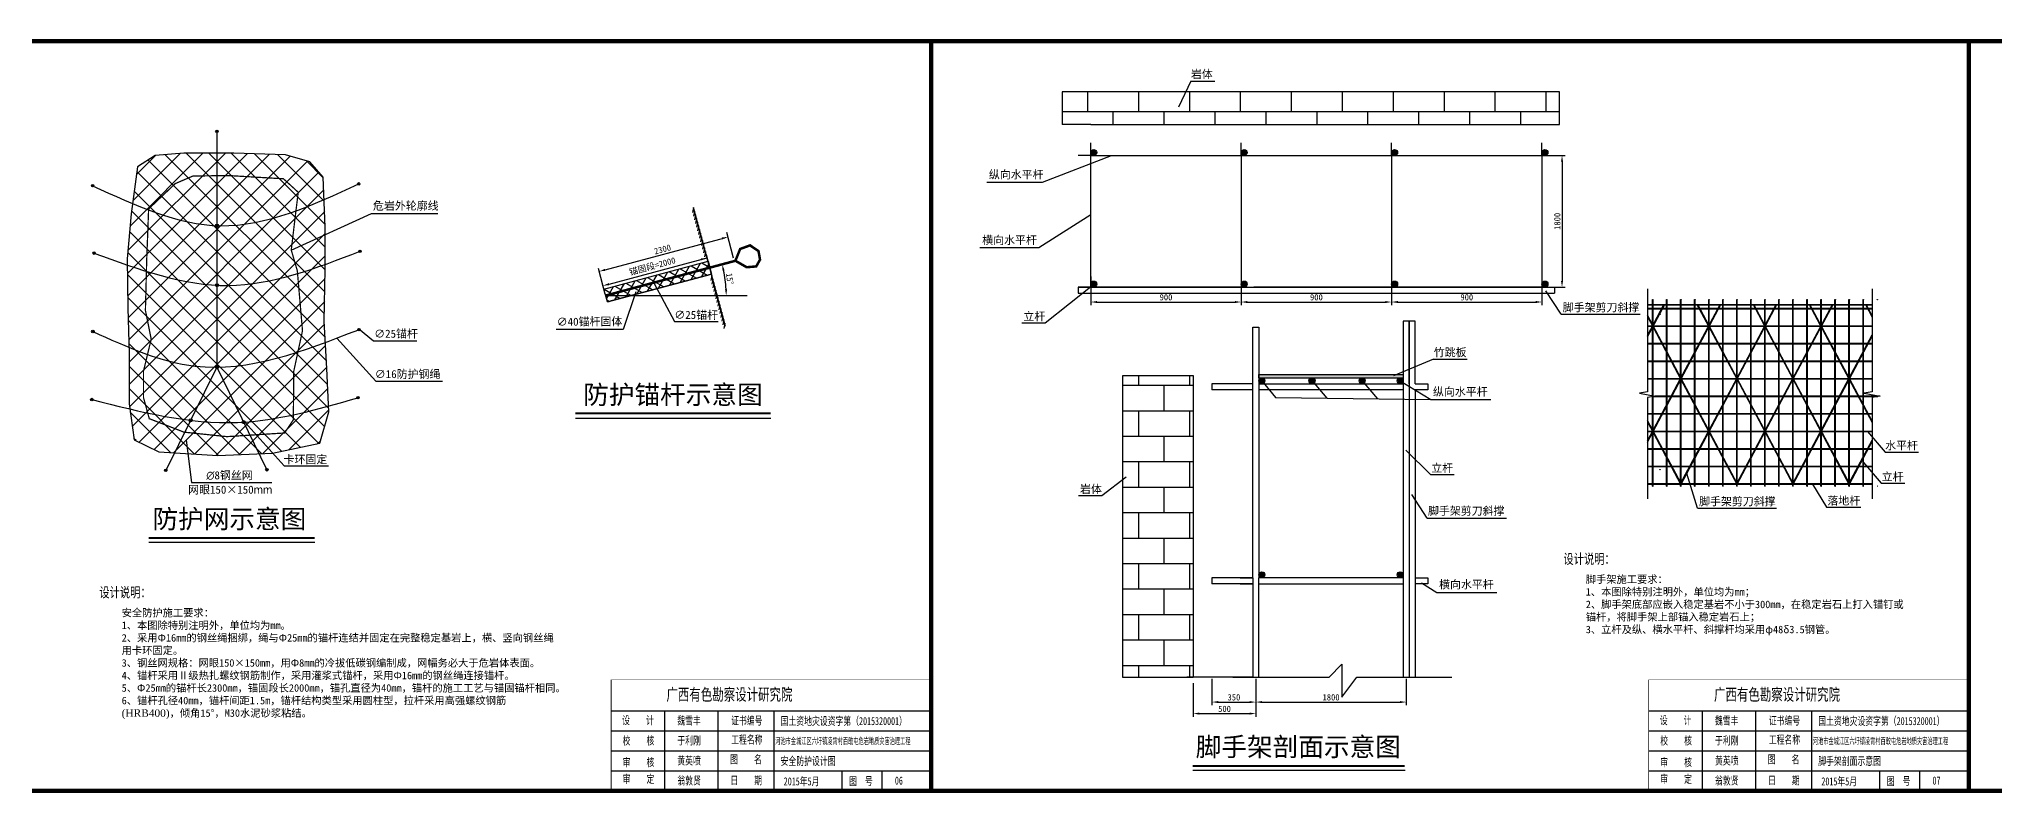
# Model space of a CAD drawing. Header units: millimetres. Extents: x 14677 to 18404, y 11255 to 11716.
# Drawn here: x 17220 to 18000, y 11255 to 11556 of the extents above; entities that cross this region are included whole.
import ezdxf

# ---------------------------------------------------------------- set-up
doc = ezdxf.new("R2010")
doc.units = ezdxf.units.MM
for name, color, linetype in [('GiCAD_BoSu', 7, 'Continuous'), ('GICAD_POUMIAN', 7, 'Continuous'), ('GICAD_WXP', 4, 'Continuous'), ('主立杆', 1, 'Continuous'), ('大横杆', 2, 'Continuous'), ('斜杆', 3, 'Continuous')]:
    doc.layers.add(name, color=color, linetype=linetype)
doc.styles.add('BG_ST', font='SIMSUN.TTF', dxfattribs={"width": 0.75})
doc.styles.get("Standard").update_dxf_attribs({"font": 'SIMSUN.TTF'})
doc.styles.add('宋', font='SIMSUN.TTF')
doc.dimstyles.new('ISO-25', dxfattribs={"dimtxt": 2.5, "dimasz": 2.5, "dimexe": 1.25, "dimexo": 0.625, "dimtad": 1, "dimdsep": 46, "dimtxsty": 'Standard', "dimcen": 2.5, "dimadec": 0, "dimazin": 0, "dimtfac": 1, "dimtmove": 0, "dimatfit": 3, "dimfxl": 1, "dimarcsym": 0})

# ---------------------------------------------------------------- blocks, each defined once
blk = doc.blocks.new('*D20')
at = {"color": 0, "lineweight": -2}
blk.add_line((17487.97, 11464.83), (17493.49, 11466.31), dxfattribs=at)
blk.add_arc((17445.83, 11453.54), 48.09, 2.97884, 12.02116, dxfattribs=at)
at = {"color": 0}
for points in [[(17492.47, 11463.46), (17493.28, 11463.65), (17492.29, 11465.98)], [(17494.28, 11456.05), (17493.44, 11456.03), (17493.93, 11453.54)]]:
    blk.add_solid(points, dxfattribs=at)
at = {"layer": 'Defpoints', "color": 0}
for p in [(17487.37, 11464.67), (17493.74, 11457.73), (17445.83, 11453.54), (17445.83, 11453.54), (17502.29, 11453.54)]:
    blk.add_point(p, dxfattribs=at)
at = {"color": 0, "insert": (17495.35, 11460.22), "char_height": 2.5, "attachment_point": 5, "rotation": 277.68248}
blk.add_mtext('15°', dxfattribs=at)
blk = doc.blocks.new('*D22')
at = {"color": 0, "lineweight": -2}
for p, q in [((17705.22, 11300.6), (17705.22, 11290.1)), ((17765.22, 11300.6), (17765.22, 11290.1)), ((17707.72, 11291.35), (17762.72, 11291.35))]:
    blk.add_line(p, q, dxfattribs=at)
at = {"color": 0}
for points in [[(17707.72, 11291.76), (17707.72, 11290.93), (17705.22, 11291.35)], [(17762.72, 11291.76), (17762.72, 11290.93), (17765.22, 11291.35)]]:
    blk.add_solid(points, dxfattribs=at)
at = {"layer": 'Defpoints', "color": 0}
for p in [(17705.22, 11301.22), (17765.22, 11301.22), (17765.22, 11291.35)]:
    blk.add_point(p, dxfattribs=at)
at = {"color": 0, "insert": (17735.22, 11293.22), "char_height": 2.5, "attachment_point": 5}
blk.add_mtext('1800', dxfattribs=at)
blk = doc.blocks.new('*D23')
at = {"color": 0, "lineweight": -2}
for p, q in [((17687.72, 11300.57), (17687.72, 11290.1)), ((17705.22, 11300.6), (17705.22, 11290.1)), ((17690.22, 11291.35), (17702.72, 11291.35))]:
    blk.add_line(p, q, dxfattribs=at)
at = {"color": 0}
for points in [[(17690.22, 11291.76), (17690.22, 11290.93), (17687.72, 11291.35)], [(17702.72, 11291.76), (17702.72, 11290.93), (17705.22, 11291.35)]]:
    blk.add_solid(points, dxfattribs=at)
at = {"layer": 'Defpoints', "color": 0}
for p in [(17687.72, 11301.19), (17705.22, 11301.22), (17705.22, 11291.35)]:
    blk.add_point(p, dxfattribs=at)
at = {"color": 0, "insert": (17696.47, 11293.22), "char_height": 2.5, "attachment_point": 5}
blk.add_mtext('350', dxfattribs=at)
blk = doc.blocks.new('*D24')
at = {"color": 0, "lineweight": -2}
for p, q in [((17680.22, 11298.92), (17680.22, 11285.51)), ((17705.22, 11298.92), (17705.22, 11285.51)), ((17682.72, 11286.76), (17702.72, 11286.76))]:
    blk.add_line(p, q, dxfattribs=at)
at = {"color": 0}
for points in [[(17682.72, 11287.17), (17682.72, 11286.34), (17680.22, 11286.76)], [(17702.72, 11287.17), (17702.72, 11286.34), (17705.22, 11286.76)]]:
    blk.add_solid(points, dxfattribs=at)
at = {"layer": 'Defpoints', "color": 0}
for p in [(17680.22, 11299.55), (17705.22, 11299.55), (17705.22, 11286.76)]:
    blk.add_point(p, dxfattribs=at)
at = {"color": 0, "insert": (17692.72, 11288.63), "char_height": 2.5, "attachment_point": 5}
blk.add_mtext('500', dxfattribs=at)
blk = doc.blocks.new('*D25')
at = {"color": 0, "lineweight": -2}
for p, q in [((17819.34, 11509.4), (17828.61, 11509.4)), ((17827.36, 11506.9), (17827.36, 11459.4)), ((17819.34, 11456.9), (17828.61, 11456.9))]:
    blk.add_line(p, q, dxfattribs=at)
at = {"color": 0}
for points in [[(17826.95, 11506.9), (17827.78, 11506.9), (17827.36, 11509.4)], [(17826.95, 11459.4), (17827.78, 11459.4), (17827.36, 11456.9)]]:
    blk.add_solid(points, dxfattribs=at)
at = {"layer": 'Defpoints', "color": 0}
for p in [(17818.71, 11509.4), (17818.71, 11456.9), (17827.36, 11456.9)]:
    blk.add_point(p, dxfattribs=at)
at = {"color": 0, "insert": (17825.49, 11483.15), "char_height": 2.5, "attachment_point": 5, "rotation": 90}
blk.add_mtext('1800', dxfattribs=at)
blk = doc.blocks.new('*D26')
at = {"color": 0, "lineweight": -2}
for p, q in [((17759.37, 11461.07), (17759.37, 11449.7)), ((17819.37, 11461.07), (17819.37, 11449.7)), ((17761.87, 11450.95), (17816.87, 11450.95))]:
    blk.add_line(p, q, dxfattribs=at)
at = {"color": 0}
for points in [[(17761.87, 11451.37), (17761.87, 11450.54), (17759.37, 11450.95)], [(17816.87, 11451.37), (17816.87, 11450.54), (17819.37, 11450.95)]]:
    blk.add_solid(points, dxfattribs=at)
at = {"layer": 'Defpoints', "color": 0}
for p in [(17759.37, 11461.69), (17819.37, 11461.69), (17819.37, 11450.95)]:
    blk.add_point(p, dxfattribs=at)
at = {"color": 0, "insert": (17789.37, 11452.83), "char_height": 2.5, "attachment_point": 5}
blk.add_mtext('900', dxfattribs=at)
blk = doc.blocks.new('*D27')
at = {"color": 0, "lineweight": -2}
for p, q in [((17699.37, 11461.07), (17699.37, 11449.7)), ((17759.37, 11461.07), (17759.37, 11449.7)), ((17701.87, 11450.95), (17756.87, 11450.95))]:
    blk.add_line(p, q, dxfattribs=at)
at = {"color": 0}
for points in [[(17701.87, 11451.37), (17701.87, 11450.54), (17699.37, 11450.95)], [(17756.87, 11451.37), (17756.87, 11450.54), (17759.37, 11450.95)]]:
    blk.add_solid(points, dxfattribs=at)
at = {"layer": 'Defpoints', "color": 0}
for p in [(17699.37, 11461.69), (17759.37, 11461.69), (17759.37, 11450.95)]:
    blk.add_point(p, dxfattribs=at)
at = {"color": 0, "insert": (17729.37, 11452.83), "char_height": 2.5, "attachment_point": 5}
blk.add_mtext('900', dxfattribs=at)
blk = doc.blocks.new('*D28')
at = {"color": 0, "lineweight": -2}
for p, q in [((17639.37, 11461.07), (17639.37, 11449.7)), ((17699.37, 11461.07), (17699.37, 11449.7)), ((17641.87, 11450.95), (17696.87, 11450.95))]:
    blk.add_line(p, q, dxfattribs=at)
at = {"color": 0}
for points in [[(17641.87, 11451.37), (17641.87, 11450.54), (17639.37, 11450.95)], [(17696.87, 11451.37), (17696.87, 11450.54), (17699.37, 11450.95)]]:
    blk.add_solid(points, dxfattribs=at)
at = {"layer": 'Defpoints', "color": 0}
for p in [(17639.37, 11461.69), (17699.37, 11461.69), (17699.37, 11450.95)]:
    blk.add_point(p, dxfattribs=at)
at = {"color": 0, "insert": (17669.37, 11452.83), "char_height": 2.5, "attachment_point": 5}
blk.add_mtext('900', dxfattribs=at)

msp = doc.modelspace()

# ---------------------------------------------------------------- hatches: boundary and pattern name
h = msp.add_hatch()
h.set_pattern_fill('AR-B816', color=256, scale=0.05, style=0)
h.set_pattern_definition([(0, (17516.264, 11466.026), (0, 10.16), []), (90, (17516.264, 11466.026), (-10.16, 10.16), [10.16, -10.16])])
h.paths.add_polyline_path([(17826.338, 11521.736), (17826.338, 11534.795), (17639.366, 11534.795), (17627.913, 11534.795), (17627.913, 11521.736), (17639.366, 11521.736)])
for points in [[(17291.242, 11519.076, 1), (17290.242, 11519.076, 1)], [(17641.766, 11510.6, 1), (17639.366, 11510.6, 1)], [(17701.766, 11510.6, 1), (17699.366, 11510.6, 1)], [(17761.766, 11510.6, 1), (17759.366, 11510.6, 1)], [(17821.766, 11510.6, 1), (17819.366, 11510.6, 1)], [(17241.656, 11497.348, 1), (17240.656, 11497.348, 1)], [(17347.802, 11498.073, 1), (17346.802, 11498.073, 1)], [(17242.184, 11470.464, 1), (17241.184, 11470.464, 1)], [(17348.329, 11471.189, 1), (17347.329, 11471.189, 1)], [(17641.766, 11458.1, 1), (17639.366, 11458.1, 1)], [(17701.766, 11458.1, 1), (17699.366, 11458.1, 1)], [(17761.766, 11458.1, 1), (17759.366, 11458.1, 1)], [(17821.766, 11458.1, 1), (17819.366, 11458.1, 1)], [(17241.772, 11439.193, 1), (17240.772, 11439.193, 1)], [(17347.917, 11439.917, 1), (17346.917, 11439.917, 1)], [(17708.821, 11419.532, 1), (17706.421, 11419.532, 1)], [(17728.821, 11419.532, 1), (17726.421, 11419.532, 1)], [(17748.821, 11419.532, 1), (17746.421, 11419.532, 1)], [(17764.021, 11419.532, 1), (17761.621, 11419.532, 1)], [(17241.36, 11412.036, 1), (17240.36, 11412.036, 1)], [(17347.506, 11412.761, 1), (17346.506, 11412.761, 1)], [(17270.842, 11383.774, 1), (17269.842, 11383.774, 1)], [(17311.192, 11384.032, 1), (17310.192, 11384.032, 1)], [(17708.821, 11342.132, 1), (17706.421, 11342.132, 1)], [(17764.021, 11342.132, 1), (17761.621, 11342.132, 1)]]:
    msp.add_hatch(color=256).paths.add_polyline_path(points)
h = msp.add_hatch()
h.set_pattern_fill('NET', color=256, scale=2, angle=45, style=0)
h.set_pattern_definition([(45, (1907.6287, -104.471), (-4.490128, 4.490128), []), (135, (1907.6287, -104.471), (-4.490128, -4.490128), [])])
h.paths.add_polyline_path([(17259.077, 11504.942), (17256.497, 11486.076), (17254.991, 11468.157), (17255.273, 11448.589), (17255.681, 11430.253), (17255.681, 11410.287), (17257.72, 11396.026), (17267.509, 11391.136), (17291.064, 11389.719), (17312.923, 11390.706), (17331.82, 11394.65), (17335.346, 11407.189), (17334.567, 11424.473), (17333.585, 11443.292), (17333.993, 11464.073), (17333.993, 11480.779), (17333.178, 11500.745), (17327.875, 11506.857), (17318.086, 11509.709), (17297.543, 11510.304), (17277.564, 11510.304), (17266.134, 11509.41)])
h = msp.add_hatch()
h.set_pattern_fill('ANSI37', color=256, angle=105, style=0)
h.set_pattern_definition([(150, (1910.02, -134.572), (-1.5875, -2.74963066), []), (240, (1910.02, -134.572), (2.74963066, -1.5875), [])])
h.paths.add_polyline_path([(17445.149, 11456.096), (17486.683, 11467.225), (17488.055, 11462.108), (17446.52, 11450.979)])
h = msp.add_hatch()
h.set_pattern_fill('AR-B816', color=256, scale=0.05, style=0)
h.set_pattern_definition([(0, (17495.976, 11499.027), (0, 10.16), []), (90, (17495.976, 11499.027), (-10.16, 10.16), [10.16, -10.16])])
h.paths.add_polyline_path([(17652.122, 11301.191), (17680.221, 11301.191), (17680.221, 11421.587), (17652.122, 11421.587)])
h = msp.add_hatch()
h.set_pattern_fill('AR-CONC', color=256, scale=0.0125, style=0)
h.set_pattern_definition([(50, (17511.7969, 11501.4581), (2.277308, -0.199239), [0.238125, -2.619375]), (355, (17511.7969, 11501.458), (-0.440535, 2.388208), [0.1905, -2.0955]), (100.451, (17511.9867, 11501.4415), (1.836781, 2.188959), [0.202375, -2.226125]), (46.1842, (17511.797, 11502.093), (3.388488, -0.52553), [0.357187, -3.929063]), (96.6356, (17512.0793, 11502.0493), (2.967553, 3.09282), [0.303562, -3.339187]), (351.184, (17511.797, 11502.093), (2.967558, 3.092814), [0.28575, -3.14325]), (21, (17512.1144, 11501.9344), (1.895186, -1.278319), [0.238125, -2.619375]), (326, (17512.1144, 11501.9344), (0.772525, 2.30235), [0.1905, -2.0955]), (71.4514, (17512.2723, 11501.8278), (2.667706, 1.024036), [0.202375, -2.226125]), (37.5, (17511.7969, 11501.4581), (0.0386075, 1.056938), [0, -2.0701, 0, -2.12725, 0, -2.1034375]), (7.5, (17511.7969, 11501.4581), (0.835246, 1.252257), [0, -1.21285, 0, -2.022475, 0, -0.8016875]), (327.5, (17511.08885, 11501.4581), (1.6948824, -0.0716093), [0, -0.79375, 0, -2.4765, 0, -3.286125]), (317.5, (17510.7714, 11501.4581), (1.851615, 0.317831), [0, -1.031875, 0, -1.64465, 0, -2.333625])])
h.paths.add_polyline_path([(17764.021, 11421.982), (17706.421, 11421.982), (17706.421, 11420.732), (17764.021, 11420.732)])

# ---------------------------------------------------------------- linework, layer by layer
for p, q in [((17826.338, 11534.795), (17639.366, 11534.795)), ((17826.338, 11521.736), (17826.338, 11534.795)), ((17639.366, 11521.736), (17826.338, 11521.736)), ((17346.818, 11497.948), (17347.786, 11498.198)), ((17496.898, 11468.508), (17494.156, 11478.742)), ((17445.669, 11463.815), (17493.405, 11476.606)), ((17487.207, 11465.27), (17485.998, 11469.784)), ((17445.672, 11454.141), (17442.93, 11464.375)), ((17487.369, 11464.667), (17445.834, 11453.537)), ((17447.201, 11458.094), (17486.321, 11468.576)), ((17495.884, 11466.948), (17487.369, 11464.667)), ((17445.672, 11454.141), (17444.463, 11458.654)), ((17445.834, 11453.537), (17502.289, 11453.537)), ((17706.421, 11420.732), (17764.021, 11420.732)), ((17764.021, 11415.932), (17706.421, 11415.932)), ((17766.421, 11418.332), (17766.421, 11415.932)), ((17433.741, 11404.68), (17511.673, 11404.68)), ((17263.533, 11355.097), (17329.758, 11355.097)), ((17680.013, 11264.176), (17764.813, 11264.176))]:
    msp.add_line(p, q)
at = {"color": 7}
for p, q in [((17448.018, 11287.891), (17575.714, 11287.891)), ((17861.967, 11287.891), (17989.663, 11287.891)), ((17448.018, 11279.91), (17575.714, 11279.91)), ((17861.967, 11279.91), (17989.663, 11279.91)), ((17448.018, 11271.929), (17575.714, 11271.929)), ((17448.018, 11271.929), (17490.583, 11271.929)), ((17861.967, 11271.929), (17989.663, 11271.929)), ((17861.967, 11271.929), (17904.532, 11271.929)), ((17448.018, 11263.948), (17575.714, 11263.948)), ((17861.967, 11263.948), (17989.663, 11263.948)), ((17448.018, 11255.967), (17575.714, 11255.967)), ((17861.967, 11255.967), (17989.663, 11255.967))]:
    msp.add_line(p, q, dxfattribs=at)
for points in [[(17639.366, 11534.795), (17627.913, 11534.795)], [(17627.913, 11534.795), (17627.913, 11521.736)], [(17679.319, 11539.055), (17674.367, 11528.72)], [(17679.319, 11539.055), (17688.845, 11539.055)], [(17290.742, 11519.076), (17290.742, 11456.566), (17290.742, 11424.961), (17270.342, 11383.774)], [(17639.366, 11521.736), (17627.913, 11521.736)], [(17597.912, 11498.802), (17620.105, 11498.802), (17647.63, 11509.4)], [(17639.366, 11509.4), (17634.366, 11509.4)], [(17639.366, 11509.4), (17639.366, 11514.4)], [(17639.366, 11509.4), (17699.366, 11509.4), (17699.366, 11456.9), (17639.366, 11456.9), (17639.366, 11509.4)], [(17699.366, 11509.4), (17699.366, 11514.4)], [(17699.366, 11509.4), (17704.366, 11509.4)], [(17699.366, 11509.4), (17819.366, 11509.4), (17819.366, 11456.9), (17704.366, 11456.9)], [(17699.366, 11509.4), (17759.366, 11509.4), (17759.366, 11456.9)], [(17759.366, 11509.4), (17759.366, 11514.4)], [(17819.366, 11509.4), (17819.366, 11514.4)], [(17819.366, 11509.4), (17824.366, 11509.4)], [(17320.404, 11471.682), (17352.445, 11486.319), (17378.898, 11486.319)], [(17480.933, 11488.685), (17480.527, 11486.658)], [(17481.327, 11487.217), (17480.92, 11485.19)], [(17493.645, 11441.246), (17480.933, 11488.685)], [(17481.72, 11485.749), (17481.314, 11483.722)], [(17595.136, 11472.671), (17618.584, 11472.671), (17639.366, 11485.834)], [(17482.113, 11484.281), (17481.707, 11482.254)], [(17482.507, 11482.813), (17482.1, 11480.786)], [(17482.9, 11481.345), (17482.494, 11479.318)], [(17483.293, 11479.877), (17482.887, 11477.85)], [(17483.687, 11478.409), (17483.28, 11476.382)], [(17484.08, 11476.941), (17483.674, 11474.914)], [(17484.473, 11475.473), (17484.067, 11473.446)], [(17484.867, 11474.005), (17484.46, 11471.978)], [(17485.26, 11472.537), (17484.854, 11470.51)], [(17485.653, 11471.07), (17485.247, 11469.043)], [(17445.149, 11456.096), (17486.683, 11467.225)], [(17446.52, 11450.979), (17488.055, 11462.108)], [(17457.809, 11455.059), (17452.864, 11439.969), (17426.102, 11439.969)], [(17465.069, 11458.637), (17473.36, 11443.162), (17490.778, 11443.162)], [(17488.205, 11461.546), (17487.799, 11459.519)], [(17488.599, 11460.078), (17488.192, 11458.051)], [(17488.992, 11458.61), (17488.585, 11456.583)], [(17489.385, 11457.142), (17488.979, 11455.115)], [(17489.779, 11455.674), (17489.372, 11453.647)], [(17490.172, 11454.206), (17489.765, 11452.179)], [(17611.828, 11442.704), (17621.131, 11442.704), (17640.566, 11458.1)], [(17639.366, 11456.9), (17634.366, 11456.9)], [(17634.366, 11456.9), (17824.366, 11456.9)], [(17634.366, 11456.9), (17824.366, 11456.9)], [(17634.366, 11456.9), (17634.366, 11454.497)], [(17634.366, 11454.497), (17824.366, 11454.497)], [(17639.366, 11456.9), (17639.366, 11451.9)], [(17699.366, 11456.9), (17704.366, 11456.9)], [(17699.366, 11456.9), (17699.366, 11451.9)], [(17759.366, 11456.9), (17759.366, 11451.9)], [(17819.366, 11456.9), (17819.366, 11451.9)], [(17819.366, 11456.9), (17824.366, 11456.9)], [(17826.978, 11446.071), (17820.875, 11455.475)], [(17824.366, 11456.9), (17824.366, 11454.497)], [(17490.565, 11452.738), (17490.159, 11450.711)], [(17490.959, 11451.271), (17490.552, 11449.244)], [(17491.352, 11449.803), (17490.945, 11447.776)], [(17491.745, 11448.335), (17491.339, 11446.308)], [(17492.139, 11446.867), (17491.732, 11444.84)], [(17826.978, 11446.071), (17858.479, 11446.071)], [(17347.28, 11440.333), (17353.211, 11435.437), (17370.465, 11435.437)], [(17492.532, 11445.399), (17492.125, 11443.372)], [(17492.925, 11443.931), (17492.519, 11441.904)], [(17493.318, 11442.463), (17492.912, 11440.436)], [(17704.021, 11415.932), (17704.021, 11440.932), (17706.421, 11440.932), (17706.421, 11415.932)], [(17766.421, 11418.332), (17766.421, 11443.332), (17764.021, 11443.332), (17764.021, 11415.932)], [(17768.821, 11418.332), (17768.821, 11443.332), (17766.421, 11443.332), (17766.421, 11415.932)], [(17338.595, 11436.53), (17354.09, 11419.328), (17380.73, 11419.328)], [(17290.737, 11424.948), (17310.692, 11384.032)], [(17776.039, 11428.144), (17760.159, 11421.469)], [(17776.039, 11428.144), (17789.532, 11428.144)], [(17704.021, 11418.332), (17687.721, 11418.332)], [(17687.721, 11418.332), (17687.721, 11415.932)], [(17704.021, 11415.932), (17687.721, 11415.932)], [(17704.021, 11340.932), (17704.021, 11415.932)], [(17706.421, 11420.732), (17706.421, 11421.982), (17764.021, 11421.982)], [(17706.421, 11418.332), (17764.021, 11418.332)], [(17706.421, 11415.932), (17706.421, 11340.932)], [(17707.621, 11419.532), (17713.082, 11412.914), (17775.053, 11412.03)], [(17727.621, 11419.532), (17733.508, 11412.623)], [(17747.621, 11419.532), (17753.755, 11412.334)], [(17762.821, 11419.532), (17775.053, 11412.03)], [(17764.021, 11415.932), (17764.021, 11338.532)], [(17766.421, 11415.932), (17766.421, 11338.532)], [(17766.421, 11415.932), (17766.421, 11338.532)], [(17768.821, 11418.332), (17773.821, 11418.332), (17773.821, 11415.932), (17768.821, 11415.932)], [(17768.821, 11415.932), (17768.821, 11338.532)], [(17775.053, 11412.03), (17798.956, 11412.03)], [(17301.979, 11402.827), (17317.606, 11385.543), (17335.235, 11385.543)], [(17949.285, 11399.293), (17956.311, 11391.096)], [(17278.436, 11395.846), (17280.577, 11378.959), (17312.594, 11378.959)], [(17765.103, 11391.798), (17774.943, 11382.095)], [(17947.621, 11386.865), (17954.647, 11378.668)], [(17956.311, 11391.096), (17969.548, 11391.096)], [(17634.417, 11373.767), (17643.72, 11373.767), (17653.478, 11381.269)], [(17774.943, 11382.095), (17784.39, 11382.095)], [(17881.362, 11368.669), (17877.126, 11382.55)], [(17927.345, 11378.297), (17932.886, 11369.102)], [(17954.647, 11378.668), (17964.095, 11378.668)], [(17773.513, 11364.769), (17767.41, 11374.172)], [(17881.362, 11368.669), (17912.863, 11368.669)], [(17932.886, 11369.102), (17946.6, 11369.102)], [(17773.513, 11364.769), (17805.198, 11364.769)], [(17704.021, 11340.932), (17687.721, 11340.932)], [(17687.721, 11340.932), (17687.721, 11338.532)], [(17704.021, 11338.532), (17687.721, 11338.532)], [(17699.021, 11340.932), (17704.021, 11340.932), (17704.021, 11301.222), (17706.421, 11301.222), (17706.421, 11340.932)], [(17699.021, 11338.532), (17704.021, 11338.532)], [(17764.021, 11340.932), (17706.421, 11340.932)], [(17706.421, 11338.532), (17764.021, 11338.532)], [(17764.021, 11338.532), (17764.021, 11301.222)], [(17766.421, 11338.532), (17766.421, 11301.222)], [(17766.421, 11338.532), (17766.421, 11301.222)], [(17768.821, 11340.932), (17773.821, 11340.932), (17773.821, 11338.532), (17768.821, 11338.532)], [(17768.821, 11338.532), (17768.821, 11301.222)], [(17771.362, 11338.853), (17777.478, 11335.102)], [(17777.478, 11335.102), (17801.382, 11335.102)], [(17734.513, 11301.222), (17739.485, 11306.505), (17739.485, 11293.286), (17745.513, 11301.222)], [(17704.021, 11301.222), (17677.656, 11301.222)], [(17696.041, 11301.222), (17734.513, 11301.222)], [(17745.513, 11301.222), (17783.338, 11301.222)]]:
    msp.add_lwpolyline(points)
for points in [[(17259.077, 11504.942), (17256.497, 11486.076), (17254.991, 11468.157), (17255.273, 11448.589), (17255.681, 11430.253), (17255.681, 11410.287), (17257.72, 11396.026), (17267.509, 11391.136), (17291.064, 11389.719), (17312.923, 11390.706), (17331.82, 11394.65), (17335.346, 11407.189), (17334.567, 11424.473), (17333.585, 11443.292), (17333.993, 11464.073), (17333.993, 11480.779), (17333.178, 11500.745), (17327.875, 11506.857), (17318.086, 11509.709), (17297.543, 11510.304), (17277.564, 11510.304), (17266.134, 11509.41)], [(17445.149, 11456.096), (17486.683, 11467.225), (17488.055, 11462.108), (17446.52, 11450.979)], [(17652.122, 11421.587), (17680.221, 11421.587), (17680.221, 11301.191), (17652.122, 11301.191)]]:
    msp.add_lwpolyline(points, close=True)
at = {"const_width": 0.5}
msp.add_lwpolyline([(17274.147, 11498.205), (17263.503, 11488.092), (17262.734, 11467.62), (17262.222, 11447.66), (17264.527, 11436.144), (17261.453, 11423.349), (17261.453, 11412.857), (17263.759, 11404.413), (17277.59, 11399.039), (17294.751, 11397.247), (17317.744, 11398.706), (17321.234, 11403.936), (17321.404, 11423.322), (17324.889, 11439.523), (17322.826, 11463.407), (17320.404, 11471.682), (17321.902, 11484.253), (17323.182, 11494.745), (17317.291, 11500.119), (17295.52, 11501.399), (17281.186, 11501.219)], close=True, dxfattribs=at)
at = {"const_width": 1}
for points in [[(17487.369, 11464.667), (17492.759, 11466.111), (17497.588, 11467.405), (17499.486, 11472.109), (17503.435, 11473.558), (17506.806, 11471.282), (17507.419, 11467.847), (17505.888, 11465.15), (17502.087, 11464.833), (17497.588, 11467.405)], [(17445.834, 11453.537), (17487.369, 11464.667)]]:
    msp.add_lwpolyline(points, dxfattribs=at)
at = {"color": 0}
for points in [[(17861.402, 11456.186), (17861.402, 11415.131), (17858.223, 11414.571), (17864.581, 11413.45), (17861.402, 11412.889), (17861.402, 11372.45)], [(17951.124, 11456.186), (17951.124, 11415.131), (17947.945, 11414.571), (17954.303, 11413.45), (17951.124, 11412.889), (17951.124, 11372.45)]]:
    msp.add_lwpolyline(points, dxfattribs=at)
at = {"lineweight": 30, "const_width": 0.8}
for points in [[(17433.741, 11406.517), (17511.673, 11406.517)], [(17263.533, 11356.796), (17329.758, 11356.796)], [(17680.013, 11265.875), (17764.604, 11265.875)]]:
    msp.add_lwpolyline(points, dxfattribs=at)
at = {"color": 7, "linetype": 'Continuous', "const_width": 0.297, "flags": 128}
for points in [[(17448.018, 11300.233), (17448.018, 11255.967)], [(17861.967, 11300.233), (17861.967, 11255.967)]]:
    msp.add_lwpolyline(points, dxfattribs=at)
at = {"color": 7, "const_width": 0.213}
for points in [[(17575.714, 11300.233), (17448.018, 11300.233)], [(17989.663, 11300.233), (17861.967, 11300.233)]]:
    msp.add_lwpolyline(points, dxfattribs=at)
for centre, radius in [((17290.742, 11519.076), 0.5), ((17640.566, 11510.6), 1.2), ((17700.566, 11510.6), 1.2), ((17760.566, 11510.6), 1.2), ((17820.566, 11510.6), 1.2), ((17241.156, 11497.348), 0.5), ((17347.302, 11498.073), 0.5), ((17290.737, 11481.439), 0.6), ((17241.684, 11470.464), 0.5), ((17347.829, 11471.189), 0.5), ((17290.737, 11457.647), 0.6), ((17640.566, 11458.1), 1.2), ((17700.566, 11458.1), 1.2), ((17760.566, 11458.1), 1.2), ((17820.566, 11458.1), 1.2), ((17241.272, 11439.193), 0.5), ((17347.417, 11439.917), 0.5), ((17290.737, 11424.948), 0.6), ((17707.621, 11419.532), 1.2), ((17727.621, 11419.532), 1.2), ((17747.621, 11419.532), 1.2), ((17762.821, 11419.532), 1.2), ((17240.86, 11412.036), 0.5), ((17347.006, 11412.761), 0.5), ((17280.24, 11403.767), 0.6), ((17301.418, 11403.039), 0.6), ((17270.342, 11383.774), 0.5), ((17310.692, 11384.032), 0.5), ((17707.621, 11342.132), 1.2), ((17762.821, 11342.132), 1.2)]:
    msp.add_circle(centre, radius)
for points in [[(17241.156, 11497.348), (17292.065, 11481.401), (17347.302, 11498.073)], [(17241.684, 11470.464), (17295.309, 11457.554), (17347.829, 11471.189)], [(17241.272, 11439.193), (17282.1, 11425.372), (17347.417, 11439.917)], [(17240.86, 11412.036), (17299.017, 11402.913), (17347.006, 11412.761)]]:
    msp.add_spline(points, degree=3)
for points in [[(17492.148, 11476.7), (17492.363, 11475.895), (17494.67, 11476.945)], [(17445.561, 11464.217), (17445.776, 11463.412), (17443.254, 11463.168)], [(17483.799, 11468.332), (17484.015, 11467.527), (17486.321, 11468.576)], [(17447.094, 11458.497), (17447.309, 11457.692), (17444.787, 11457.447)]]:
    msp.add_solid(points)
at = {"layer": 'GiCAD_BoSu', "color": 7, "const_width": 1.703}
for points in [[(17161.765, 11554.99), (17575.714, 11554.99), (17575.714, 11255.967), (17161.765, 11255.967), (17161.765, 11554.99), (17575.714, 11554.99)], [(17575.714, 11554.99), (17989.663, 11554.99), (17989.663, 11255.967), (17575.714, 11255.967), (17575.714, 11554.99), (17989.663, 11554.99)], [(17989.663, 11554.99), (18403.612, 11554.99), (18403.612, 11255.967), (17989.663, 11255.967), (17989.663, 11554.99), (18403.612, 11554.99)]]:
    msp.add_lwpolyline(points, dxfattribs=at)
at = {"layer": 'GICAD_POUMIAN', "color": 7}
for p, q in [((17469.3, 11287.891), (17469.3, 11271.929)), ((17490.583, 11287.891), (17490.583, 11271.929)), ((17512.895, 11287.891), (17512.895, 11263.948)), ((17883.25, 11287.891), (17883.25, 11271.929)), ((17904.532, 11287.891), (17904.532, 11271.929)), ((17926.844, 11287.891), (17926.844, 11263.948)), ((17469.3, 11271.929), (17469.3, 11255.967)), ((17490.583, 11271.929), (17490.583, 11263.948)), ((17883.25, 11271.929), (17883.25, 11255.967)), ((17904.532, 11271.929), (17904.532, 11263.948)), ((17490.583, 11263.948), (17490.583, 11255.967)), ((17512.895, 11263.948), (17512.895, 11255.967)), ((17540.065, 11263.948), (17540.065, 11255.967)), ((17556.027, 11263.948), (17556.027, 11255.967)), ((17904.532, 11263.948), (17904.532, 11255.967)), ((17926.844, 11263.948), (17926.844, 11255.967)), ((17954.015, 11263.948), (17954.015, 11255.967)), ((17969.977, 11263.948), (17969.977, 11255.967))]:
    msp.add_line(p, q, dxfattribs=at)
at = {"layer": '主立杆', "color": 0}
for p, q in [((17863.476, 11377.52), (17863.476, 11451.897)), ((17863.662, 11377.52), (17863.662, 11451.897)), ((17869.075, 11377.52), (17869.075, 11451.897)), ((17869.261, 11377.52), (17869.261, 11451.897)), ((17874.672, 11377.52), (17874.672, 11451.897)), ((17874.858, 11377.52), (17874.858, 11451.897)), ((17880.269, 11377.52), (17880.269, 11451.897)), ((17880.455, 11377.52), (17880.455, 11451.897)), ((17885.866, 11377.52), (17885.866, 11451.897)), ((17886.053, 11377.52), (17886.053, 11451.897)), ((17891.463, 11377.52), (17891.463, 11451.897)), ((17891.65, 11377.52), (17891.65, 11451.897)), ((17897.06, 11377.52), (17897.06, 11451.897)), ((17897.247, 11377.52), (17897.247, 11451.897)), ((17902.657, 11377.52), (17902.657, 11451.897)), ((17902.844, 11377.52), (17902.844, 11451.897)), ((17908.254, 11377.52), (17908.254, 11451.897)), ((17908.441, 11377.52), (17908.441, 11451.897)), ((17913.851, 11377.52), (17913.851, 11451.897)), ((17914.038, 11377.52), (17914.038, 11451.897)), ((17919.449, 11377.52), (17919.449, 11451.897)), ((17919.635, 11377.52), (17919.635, 11451.897)), ((17925.046, 11377.52), (17925.046, 11451.897)), ((17925.232, 11377.52), (17925.232, 11451.897)), ((17930.643, 11377.52), (17930.643, 11451.897)), ((17930.829, 11377.52), (17930.829, 11451.897)), ((17936.24, 11377.52), (17936.24, 11451.897)), ((17936.426, 11377.52), (17936.426, 11451.897)), ((17941.837, 11377.52), (17941.837, 11451.897)), ((17942.024, 11377.52), (17942.024, 11451.897)), ((17947.434, 11377.52), (17947.434, 11451.897)), ((17947.621, 11377.52), (17947.621, 11451.897))]:
    msp.add_line(p, q, dxfattribs=at)
at = {"layer": '主立杆', "color": 0, "linetype": 'ByBlock'}
for centre, major_axis, ratio in [((17863.569, 11451.897), (0.0933, 0), 0.3227389), ((17863.569, 11451.897), (0.0778, 0), 0.2389141), ((17866.402, 11446.044), (0.0778, 0), 0.3227389), ((17866.402, 11446.044), (0.0648, 0), 0.2389141), ((17869.168, 11451.897), (0.0933, 0), 0.3227389), ((17869.168, 11451.897), (0.0778, 0), 0.2389141), ((17874.765, 11451.897), (0.0933, 0), 0.3227389), ((17874.765, 11451.897), (0.0778, 0), 0.2389141), ((17880.362, 11451.897), (0.0933, 0), 0.3227389), ((17880.362, 11451.897), (0.0778, 0), 0.2389141), ((17885.959, 11451.897), (0.0933, 0), 0.3227389), ((17885.959, 11451.897), (0.0778, 0), 0.2389141), ((17891.556, 11451.897), (0.0933, 0), 0.3227389), ((17891.556, 11451.897), (0.0778, 0), 0.2389141), ((17897.153, 11451.897), (0.0933, 0), 0.3227389), ((17897.153, 11451.897), (0.0778, 0), 0.2389141), ((17902.751, 11451.897), (0.0933, 0), 0.3227389), ((17902.751, 11451.897), (0.0778, 0), 0.2389141), ((17908.348, 11451.897), (0.0933, 0), 0.3227389), ((17908.348, 11451.897), (0.0778, 0), 0.2389141), ((17913.945, 11451.897), (0.0933, 0), 0.3227389), ((17913.945, 11451.897), (0.0778, 0), 0.2389141), ((17919.542, 11451.897), (0.0933, 0), 0.3227389), ((17919.542, 11451.897), (0.0778, 0), 0.2389141), ((17925.139, 11451.897), (0.0933, 0), 0.3227389), ((17925.139, 11451.897), (0.0778, 0), 0.2389141), ((17930.736, 11451.897), (0.0933, 0), 0.3227389), ((17930.736, 11451.897), (0.0778, 0), 0.2389141), ((17936.333, 11451.897), (0.0933, 0), 0.3227389), ((17936.333, 11451.897), (0.0778, 0), 0.2389141), ((17941.93, 11451.897), (0.0933, 0), 0.3227389), ((17941.93, 11451.897), (0.0778, 0), 0.2389141), ((17947.527, 11451.897), (0.0933, 0), 0.3227389), ((17947.527, 11451.897), (0.0778, 0), 0.2389141), ((17953.124, 11451.897), (0.0933, 0), 0.3227389), ((17953.124, 11451.897), (0.0778, 0), 0.2389141), ((17866.402, 11384.063), (0.0778, 0), 0.3227389), ((17866.402, 11384.063), (0.0648, 0), 0.2389141), ((17863.568, 11377.515), (0.0933, 0), 0.3227389), ((17863.568, 11377.515), (0.0778, 0), 0.2389141), ((17869.167, 11377.515), (0.0933, 0), 0.3227389), ((17869.167, 11377.515), (0.0778, 0), 0.2389141), ((17874.764, 11377.515), (0.0933, 0), 0.3227389), ((17874.764, 11377.515), (0.0778, 0), 0.2389141), ((17880.361, 11377.515), (0.0933, 0), 0.3227389), ((17880.361, 11377.515), (0.0778, 0), 0.2389141), ((17885.958, 11377.52), (0.0933, 0), 0.3227389), ((17885.958, 11377.52), (0.0778, 0), 0.2389141), ((17891.555, 11377.52), (0.0933, 0), 0.3227389), ((17891.555, 11377.52), (0.0778, 0), 0.2389141), ((17897.152, 11377.52), (0.0933, 0), 0.3227389), ((17897.152, 11377.52), (0.0778, 0), 0.2389141), ((17902.75, 11377.52), (0.0933, 0), 0.3227389), ((17902.75, 11377.52), (0.0778, 0), 0.2389141), ((17908.347, 11377.515), (0.0933, 0), 0.3227389), ((17908.347, 11377.515), (0.0778, 0), 0.2389141), ((17913.944, 11377.52), (0.0933, 0), 0.3227389), ((17913.944, 11377.52), (0.0778, 0), 0.2389141), ((17919.541, 11377.515), (0.0933, 0), 0.3227389), ((17919.541, 11377.515), (0.0778, 0), 0.2389141), ((17925.138, 11377.515), (0.0933, 0), 0.3227389), ((17925.138, 11377.515), (0.0778, 0), 0.2389141), ((17930.735, 11377.515), (0.0933, 0), 0.3227389), ((17930.735, 11377.515), (0.0778, 0), 0.2389141), ((17936.332, 11377.515), (0.0933, 0), 0.3227389), ((17936.332, 11377.515), (0.0778, 0), 0.2389141), ((17941.929, 11377.515), (0.0933, 0), 0.3227389), ((17941.929, 11377.515), (0.0778, 0), 0.2389141), ((17947.526, 11377.515), (0.0933, 0), 0.3227389), ((17947.526, 11377.515), (0.0778, 0), 0.2389141), ((17953.123, 11377.52), (0.0933, 0), 0.3227389), ((17953.123, 11377.52), (0.0778, 0), 0.2389141)]:
    msp.add_ellipse(centre, major_axis=major_axis, ratio=ratio, dxfattribs=at)
at = {"layer": '大横杆', "color": 0}
for p, q in [((17861.402, 11450.023), (17951.124, 11450.023)), ((17861.402, 11449.837), (17951.124, 11449.837)), ((17861.402, 11448.468), (17951.124, 11448.468)), ((17861.402, 11448.281), (17951.124, 11448.281)), ((17861.402, 11441.47), (17951.124, 11441.47)), ((17861.402, 11441.283), (17951.124, 11441.283)), ((17861.402, 11434.471), (17951.124, 11434.471)), ((17861.402, 11434.285), (17951.124, 11434.285)), ((17861.402, 11427.473), (17951.124, 11427.473)), ((17861.402, 11427.286), (17951.124, 11427.286)), ((17861.402, 11420.474), (17951.124, 11420.474)), ((17861.402, 11420.288), (17951.124, 11420.288)), ((17863.672, 11413.289), (17953.394, 11413.289)), ((17864.431, 11413.476), (17954.153, 11413.476)), ((17861.402, 11406.478), (17951.124, 11406.478)), ((17861.402, 11406.291), (17951.124, 11406.291)), ((17861.402, 11399.479), (17951.124, 11399.479)), ((17861.402, 11399.293), (17951.124, 11399.293)), ((17861.402, 11392.481), (17951.124, 11392.481)), ((17861.402, 11392.294), (17951.124, 11392.294)), ((17861.402, 11385.482), (17951.124, 11385.482)), ((17861.402, 11385.296), (17951.124, 11385.296)), ((17861.402, 11378.484), (17951.124, 11378.484)), ((17861.402, 11378.297), (17951.124, 11378.297))]:
    msp.add_line(p, q, dxfattribs=at)
at = {"layer": '斜杆', "color": 0, "linetype": 'ByBlock'}
for p, q in [((17861.402, 11437.046), (17868.323, 11450.023)), ((17861.402, 11437.583), (17868.037, 11450.023)), ((17874.672, 11420.474), (17890.43, 11450.023)), ((17874.858, 11420.288), (17890.716, 11450.023)), ((17881.207, 11450.023), (17897.065, 11420.288)), ((17897.252, 11420.474), (17881.494, 11450.023)), ((17897.06, 11420.474), (17912.819, 11450.023)), ((17897.247, 11420.288), (17913.105, 11450.023)), ((17903.596, 11450.023), (17919.454, 11420.288)), ((17919.64, 11420.474), (17903.882, 11450.023)), ((17919.449, 11420.474), (17935.207, 11450.023)), ((17919.635, 11420.288), (17935.493, 11450.023)), ((17925.984, 11450.023), (17941.842, 11420.288)), ((17942.029, 11420.474), (17926.27, 11450.023)), ((17948.373, 11450.023), (17951.124, 11444.864)), ((17951.124, 11445.401), (17948.659, 11450.023)), ((17874.858, 11420.474), (17861.402, 11445.706)), ((17861.402, 11445.17), (17874.672, 11420.288)), ((17941.837, 11420.474), (17951.124, 11437.889)), ((17942.024, 11420.288), (17951.124, 11437.352)), ((17861.402, 11395.592), (17874.672, 11420.474)), ((17861.402, 11395.056), (17874.858, 11420.288)), ((17874.672, 11378.484), (17897.065, 11420.474)), ((17874.672, 11420.288), (17897.065, 11378.297)), ((17897.252, 11378.484), (17874.858, 11420.474)), ((17874.858, 11378.297), (17897.252, 11420.288)), ((17897.06, 11378.484), (17919.454, 11420.474)), ((17897.06, 11420.288), (17919.454, 11378.297)), ((17919.64, 11378.484), (17897.247, 11420.474)), ((17897.247, 11378.297), (17919.64, 11420.288)), ((17919.449, 11378.484), (17941.842, 11420.474)), ((17919.449, 11420.288), (17941.842, 11378.297)), ((17942.029, 11378.484), (17919.635, 11420.474)), ((17919.635, 11378.297), (17942.029, 11420.288)), ((17941.837, 11420.288), (17951.124, 11402.874)), ((17951.124, 11403.41), (17942.024, 11420.474)), ((17874.858, 11378.484), (17861.402, 11403.716)), ((17861.402, 11403.179), (17874.672, 11378.297)), ((17941.837, 11378.484), (17951.124, 11395.898)), ((17942.024, 11378.297), (17951.124, 11395.362))]:
    msp.add_line(p, q, dxfattribs=at)

# ---------------------------------------------------------------- texts
at = {"attachment_point": 5}
for s, insert, char_height in [('{\\fSimSun|b0|i0|c134|p54;岩体}', (17683.671, 11541.688), 3.2), ('{\\fSimSun|b0|i0|c134|p54;纵向水平杆}', (17609.611, 11501.635), 3.2), ('{\\fSimSun|b0|i0|c134|p54;危岩外轮廓线}', (17366.092, 11489.16), 3.2), ('{\\fSimSun|b0|i0|c134|p54;横向水平杆}', (17606.957, 11475.456), 3.2), ('{\\fSimSun|b0|i0|c134|p54;立杆}', (17616.861, 11445.076), 3.2), ('{\\fSimSun|b0|i0|c134|p54;脚手架剪刀斜撑}', (17842.928, 11448.618), 3.2), ('∅25{\\fSimSun|b0|i0|c134|p54;锚杆}', (17362.211, 11438.127), 3.2), ('{\\fSimSun|b0|i0|c134|p54;竹跳板}', (17782.732, 11430.691), 3.2), ('∅16{\\fSimSun|b0|i0|c134|p54;防护钢绳}', (17366.828, 11422.018), 3.2), ('{\\fSimSun|b0|i0|c134|p54;\\H3x;防护锚杆示意图}', (17472.663, 11413.589), 2.5), ('{\\fSimSun|b0|i0|c134|p54;纵向\\fSimSun|b0|i0|c134|p6;水平杆}', (17786.783, 11414.998), 3.2), ('{\\fSimSun|b0|i0|c134|p54;水平杆}', (17962.812, 11393.535), 3.2), ('{\\fGulim|b0|i0|c129|p34;∅}8{\\fSimSun|b0|i0|c134|p54;钢丝网}', (17295.768, 11381.643), 3.2), ('{\\fGulim|b0|i0|c129|p34;卡}环{\\fGulim|b0|i0|c129|p34;固定}', (17326.074, 11387.976), 3.2), ('{\\fSimSun|b0|i0|c134|p54;立杆}', (17779.576, 11384.534), 3.2), ('网眼150{\\fSimSun|b0|i0|c134|p54;×150\\fArial|b0|i0|c0|p32;mm}', (17296.051, 11375.907), 3.2), ('{\\fSimSun|b0|i0|c134|p54;岩体}', (17639.45, 11376.138), 3.2), ('{\\fSimSun|b0|i0|c134|p54;立杆}', (17959.28, 11381.107), 3.2), ('{\\fSimSun|b0|i0|c134|p54;\\H3x;防护网示意图}', (17295.711, 11364.005), 2.5), ('{\\fSimSun|b0|i0|c134|p54;脚手架剪刀斜撑}', (17789.16, 11367.426), 3.2), ('{\\fSimSun|b0|i0|c134|p54;脚手架剪刀斜撑}', (17897.312, 11371.216), 3.2), ('{\\fSimSun|b0|i0|c134|p54;落地杆}', (17939.787, 11371.541), 3.2), ('{\\fSimSun|b0|i0|c134|p54;横向\\fSimSun|b0|i0|c134|p6;水平杆}', (17789.209, 11338.07), 3.2), ('{\\fSimSun|b0|i0|c134|p54;\\H3x;脚手架剖面示意图}', (17722.158, 11273.085), 2.5)]:
    msp.add_mtext(s, dxfattribs=dict(at, insert=insert, char_height=char_height))
for s, insert, char_height, rotation in [('2300', (17468.519, 11471.951), 2.5, 15), ('锚固段=2000', (17464.502, 11465.119), 2.5, 15), ('∅25{\\fSimSun|b0|i0|c134|p54;锚杆}', (17481.95, 11445.627), 3.2, 359.66774), ('∅40{\\fSimSun|b0|i0|c134|p54;锚杆固体}', (17439.402, 11442.958), 3.2, 0.33226)]:
    msp.add_mtext(s, dxfattribs=dict(at, insert=insert, char_height=char_height, rotation=rotation))
at = {"char_height": 6, "width": 35.448, "attachment_point": 1, "style": 'BG_ST'}
for insert in [(17827.928, 11350.482), (17243.843, 11337.132)]:
    msp.add_mtext('{\\H0.6667x;设计说明：}', dxfattribs=dict(at, insert=insert))
at = {"char_height": 3, "attachment_point": 1}
for s, insert, width in [('脚手架施工要求：\\P1、本图除特别注明外，单位均为mm；\\P2、脚手架底部应嵌入稳定基岩不小于300mm，在稳定岩石上打入锚钉或锚杆，将脚手架上部锚入稳定岩石上；\\P3、立杆及纵、横水平杆、斜撑杆均采用φ48δ3.5钢管。', (17836.835, 11341.825), 128.79089), ('安全防护施工要求：\\P1、本图除特别注明外，单位均为mm。\\P2、采用{\\fArial|b0|i0|c161|p32;Φ}16mm的钢丝绳捆绑，绳与{\\fArial|b0|i0|c161|p32;Φ}25mm的锚杆连结并固定在完整稳定基岩上，横、竖向钢丝绳用卡环固定。\\P3、钢丝网规格：网眼150×150mm，用{\\fArial|b0|i0|c161|p32;Φ}8mm的冷拔低碳钢编制成，网幅务必大于危岩体表面。\\P4、锚杆采用Ⅱ级热扎螺纹钢筋制作，采用灌浆式锚杆，采用{\\fArial|b0|i0|c161|p32;Φ}16mm的钢丝绳连接锚杆。\\P5、{\\fArial|b0|i0|c161|p32;Φ}25mm的锚杆长2300mm，锚固段长2000mm，锚孔直径为40mm，锚杆的施工工艺与锚固锚杆相同。\\P6、锚杆孔径40mm，锚杆间距1.5m，锚杆结构类型采用圆柱型，拉杆采用高强螺纹钢筋{\\fTimes New Roman|b0|i0|c0|p18;(HRB400)}，倾角15°，M30水泥砂浆粘结。', (17252.749, 11328.476), 172.22576)]:
    msp.add_mtext(s, dxfattribs=dict(at, insert=insert, width=width))
at = {"layer": 'GICAD_WXP', "color": 7, "style": '宋'}
for s, height, width, p in [('广西有色勘察设计研究院', 4.78862, 0.7, (17470.068, 11291.982)), ('广西有色勘察设计研究院', 4.78862, 0.7, (17887.988, 11291.982)), ('设    计', 3.1924, 0.7, (17452.404, 11282.48)), ('魏雪丰', 3.1924, 0.7, (17474.432, 11282.355)), ('证书编号', 3.1924, 0.7, (17495.904, 11282.327)), ('国土资地灾设资字第（2015320001）', 3.19241, 0.7, (17515.629, 11282.176)), ('设    计', 3.1924, 0.7, (17866.353, 11282.48)), ('魏雪丰', 3.1924, 0.7, (17888.382, 11282.355)), ('证书编号', 3.1924, 0.7, (17909.853, 11282.327)), ('国土资地灾设资字第（2015320001）', 3.19241, 0.7, (17929.579, 11282.176)), ('校    核', 3.1924, 0.7, (17452.611, 11274.361)), ('于利刚', 3.1924, 0.7, (17474.432, 11274.374)), ('工程名称', 3.1924, 0.7, (17495.904, 11274.742)), ('河池市金城江区六圩镇凌霄村百敢屯危岩地质灾害治理工程', 2.60143, 0.57, (17513.488, 11274.512)), ('校    核', 3.1924, 0.7, (17866.561, 11274.361)), ('于利刚', 3.1924, 0.7, (17888.382, 11274.374)), ('工程名称', 3.1924, 0.7, (17909.853, 11274.742)), ('河池市金城江区六圩镇凌霄村百敢屯危岩地质灾害治理工程', 2.60143, 0.57, (17927.437, 11274.512)), ('审    核', 3.1924, 0.7, (17452.611, 11265.708)), ('黄英喷', 3.1924, 0.7, (17474.432, 11266.393)), ('图    名', 3.1924, 0.7, (17495.505, 11266.903)), ('安全防护设计图', 3.1924, 0.7, (17515.629, 11266.214)), ('审    核', 3.1924, 0.7, (17866.561, 11265.708)), ('黄英喷', 3.1924, 0.7, (17888.382, 11266.393)), ('图    名', 3.1924, 0.7, (17909.454, 11266.903)), ('脚手架剖面示意图', 3.1924, 0.7, (17929.579, 11266.214)), ('审    定', 3.1924, 0.7, (17452.611, 11259.064)), ('翁敦贤', 3.1924, 0.7, (17474.432, 11258.412)), ('日    期', 3.1924, 0.7, (17495.586, 11258.506)), ('2015年5月', 3.1924, 0.7, (17516.879, 11258.124)), ('图  号', 3.1924, 0.7, (17542.964, 11258.216)), ('06', 3.1924, 0.7, (17561.218, 11258.433)), ('审    定', 3.1924, 0.7, (17866.561, 11259.064)), ('翁敦贤', 3.1924, 0.7, (17888.382, 11258.412)), ('日    期', 3.1924, 0.7, (17909.535, 11258.506)), ('2015年5月', 3.1924, 0.7, (17930.828, 11258.124)), ('图  号', 3.1924, 0.7, (17956.913, 11258.216)), ('07', 3.1924, 0.7, (17975.167, 11258.433))]:
    msp.add_text(s, height=height, dxfattribs=dict(at, width=width)).set_placement(p)

# ---------------------------------------------------------------- dimensions: what is measured, and where the dimension line sits
dim = msp.add_linear_dim(base=(17827.363, 11456.9), p1=(17818.712, 11509.4), p2=(17818.712, 11456.9), angle=90, text='1800', dimstyle='ISO-25')
dim.commit()
dim.dimension.update_dxf_attribs({"geometry": '*D25', "text_midpoint": (17825.488, 11483.15)})
dim = msp.add_angular_dim_2l(base=(17493.742, 11457.729), line1=((17445.834, 11453.537), (17502.289, 11453.537)), line2=((17445.834, 11453.537), (17487.369, 11464.667)), dimstyle='ISO-25')
dim.commit()
dim.dimension.update_dxf_attribs({"geometry": '*D20', "text_midpoint": (17493.494, 11459.966), "dimtype": 162})
for base, p1, p2, text, picture, middle in [((17699.366, 11450.955), (17639.366, 11461.692), (17699.366, 11461.692), '900', '*D28', (17669.366, 11452.83)), ((17759.366, 11450.955), (17699.366, 11461.692), (17759.366, 11461.692), '900', '*D27', (17729.366, 11452.83)), ((17819.366, 11450.955), (17759.366, 11461.692), (17819.366, 11461.692), '900', '*D26', (17789.366, 11452.83)), ((17705.221, 11286.755), (17680.221, 11299.547), (17705.221, 11299.547), '500', '*D24', (17692.721, 11288.63)), ((17705.221, 11291.345), (17687.721, 11301.191), (17705.221, 11301.222), '350', '*D23', (17696.471, 11293.22)), ((17765.221, 11291.345), (17705.221, 11301.222), (17765.221, 11301.222), '1800', '*D22', (17735.221, 11293.22))]:
    dim = msp.add_linear_dim(base=base, p1=p1, p2=p2, text=text, dimstyle='ISO-25')
    dim.commit()
    dim.dimension.update_dxf_attribs({"geometry": picture, "text_midpoint": middle})

doc.saveas('drawing.dxf')
